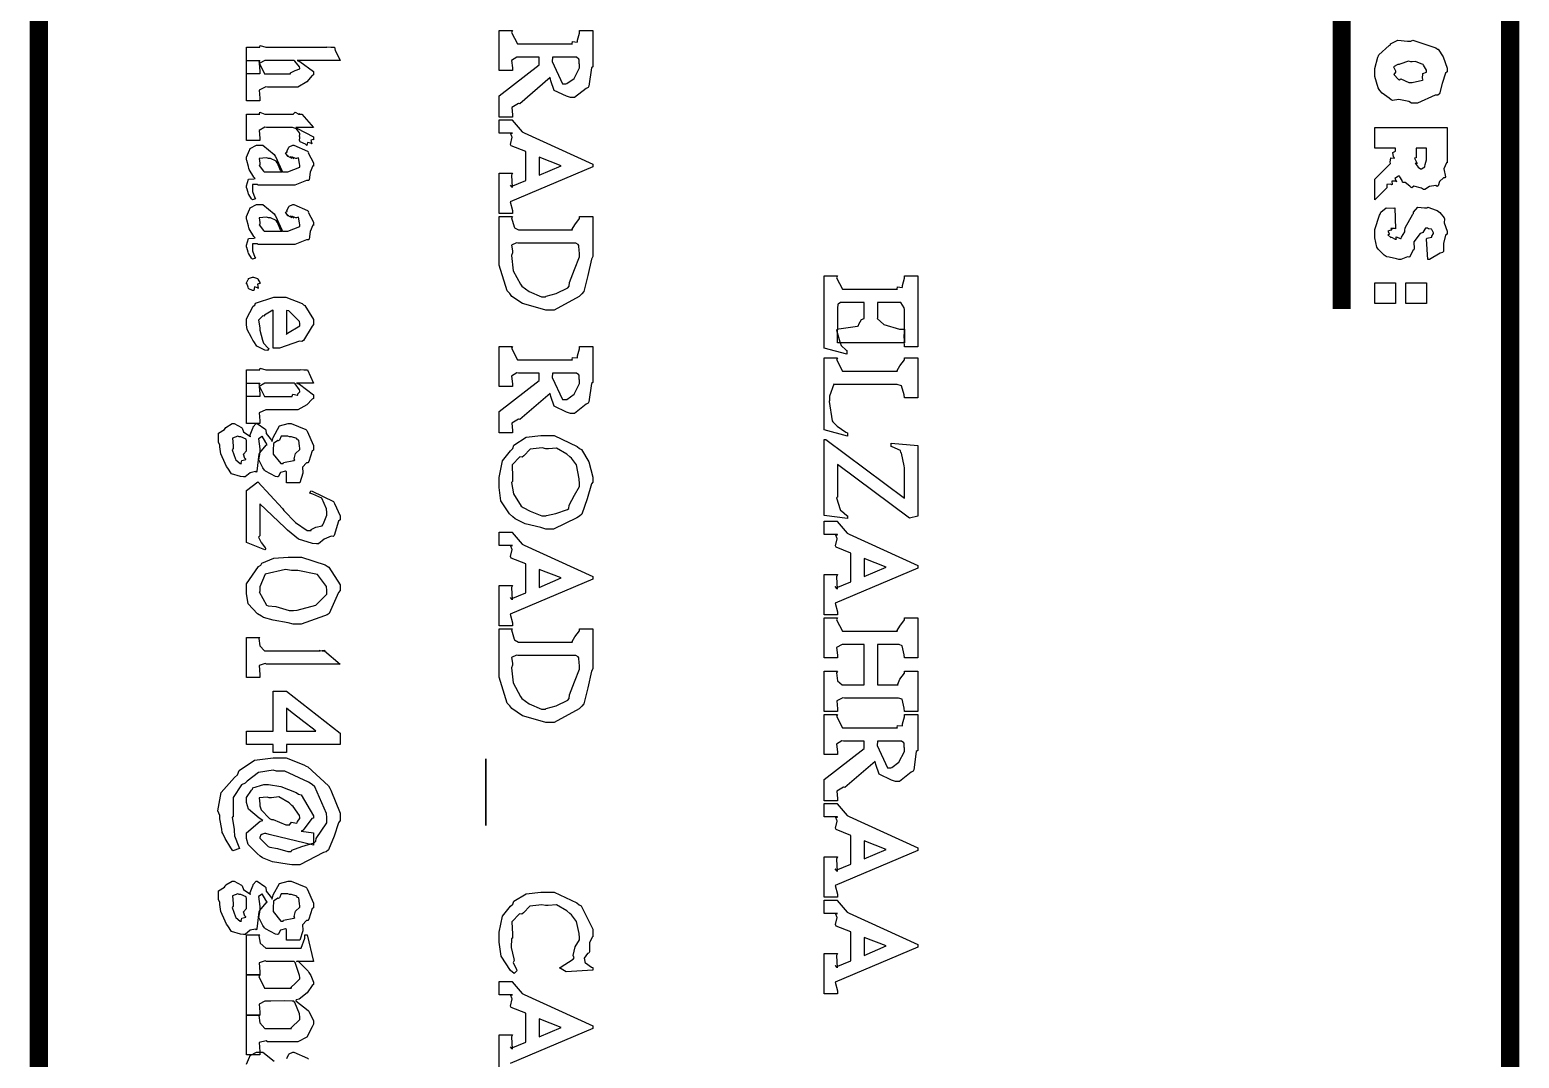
# Model space of a CAD drawing. Extents: x 0 to 11.7, y 0 to 16.5.
# Drawn here: x 1.257 to 2.082, y 1.017 to 1.586 of the extents above; entities that cross this region are included whole.
import ezdxf

# ---------------------------------------------------------------- set-up
doc = ezdxf.new("R2010")
doc.units = 0
doc.layers.get('0').update_dxf_attribs({"linetype": 'CONTINUOUS'})

msp = doc.modelspace()

# ---------------------------------------------------------------- linework, layer by layer
at = {"color": 0, "const_width": 0.01}
for points in [[(1.26166, 0.125), (1.26166, 2.31668)], [(2.07667, 2.31668), (2.07667, 0.125)], [(1.98335, 2.29665), (1.98335, 1.43164)]]:
    msp.add_lwpolyline(points, dxfattribs=at)
at = {"color": 0}
for points in [[(1.51665, 1.53792), (1.51665, 1.54986), (1.53879, 1.567), (1.53879, 1.57113), (1.52729, 1.57113), (1.52642, 1.57118), (1.52354, 1.56944), (1.52403, 1.56521), (1.52403, 1.56375), (1.51665, 1.56375), (1.51665, 1.58589), (1.52403, 1.58589), (1.52349, 1.58485), (1.52686, 1.5785), (1.52794, 1.5785), (1.55724, 1.5785), (1.55712, 1.57861), (1.55735, 1.57981), (1.55994, 1.57958), (1.56006, 1.57981), (1.56011, 1.58063), (1.56114, 1.58458), (1.56114, 1.58589), (1.56853, 1.58589), (1.56853, 1.56592), (1.56771, 1.56526), (1.56635, 1.55518), (1.56592, 1.55442), (1.56478, 1.55382), (1.55832, 1.54878), (1.55615, 1.54878), (1.55387, 1.54953), (1.54719, 1.55274), (1.54519, 1.55806), (1.54486, 1.55985), (1.52815, 1.54531), (1.52729, 1.54557), (1.52365, 1.54335), (1.52403, 1.53928), (1.52403, 1.53792), (1.51665, 1.53792)], [(1.37668, 1.54704), (1.37668, 1.56939), (1.38406, 1.56939), (1.38352, 1.56836), (1.38672, 1.56201), (1.38775, 1.56201), (1.40099, 1.56201), (1.40099, 1.5625), (1.4036, 1.56386), (1.40619, 1.56478), (1.40619, 1.56506), (1.40608, 1.56586), (1.40349, 1.56907), (1.40294, 1.56939), (1.38775, 1.56939), (1.38677, 1.56944), (1.38363, 1.56771), (1.38406, 1.56347), (1.38406, 1.56201), (1.37668, 1.56201), (1.37668, 1.57676), (1.38406, 1.57676), (1.38401, 1.57688), (1.38422, 1.57775), (1.38737, 1.57676), (1.3884, 1.57676), (1.42117, 1.57676), (1.42122, 1.57693), (1.42333, 1.57676), (1.42399, 1.57676), (1.42399, 1.57676), (1.42443, 1.57676), (1.42443, 1.57676), (1.42551, 1.57676), (1.42551, 1.57676), (1.42583, 1.57482), (1.42822, 1.57026), (1.42854, 1.56939), (1.40468, 1.56939), (1.40619, 1.56885), (1.41379, 1.56326), (1.41379, 1.56136), (1.41303, 1.56099), (1.4101, 1.55746), (1.40522, 1.55464), (1.4036, 1.55464), (1.3884, 1.55464), (1.38732, 1.55474), (1.38368, 1.553), (1.38406, 1.54856), (1.38406, 1.54704), (1.37668, 1.54704)], [(2.02165, 1.58014), (2.02274, 1.58063), (2.03554, 1.57633), (2.0364, 1.57557), (2.03674, 1.57568), (2.03961, 1.57146), (2.04183, 1.56511), (2.04183, 1.56299), (2.04081, 1.56233), (2.03901, 1.55669), (2.03749, 1.55094), (2.03662, 1.55018), (2.03515, 1.55007), (2.02539, 1.54563), (2.02208, 1.54563), (2.02056, 1.54656), (2.01497, 1.54769), (2.01156, 1.54725), (2.01079, 1.54758), (2.0096, 1.54856), (2.00581, 1.55132), (2.00444, 1.55274), (2.00407, 1.55322), (2.00347, 1.55425), (2.00168, 1.56049), (2.00168, 1.56256), (2.00168, 1.56489), (2.00331, 1.57129), (2.00364, 1.57189), (2.00385, 1.57254), (2.0096, 1.57758), (2.01036, 1.57796), (2.01042, 1.57867), (2.01438, 1.58063), (2.01986, 1.58014), (2.02165, 1.58014)], [(1.55354, 1.55637), (1.5541, 1.55653), (1.55811, 1.55935), (1.56114, 1.56526), (1.56114, 1.56722), (1.56099, 1.56776), (1.56099, 1.56956), (1.56093, 1.56961), (1.56071, 1.5701), (1.55957, 1.57113), (1.55919, 1.57113), (1.54617, 1.57113), (1.54606, 1.56874), (1.55171, 1.55637), (1.55354, 1.55637)], [(2.02165, 1.56863), (2.0204, 1.5689), (2.01546, 1.56739), (2.01514, 1.56711), (2.01443, 1.56722), (2.01199, 1.56592), (2.01318, 1.56358), (2.01318, 1.56278), (2.01307, 1.56282), (2.01226, 1.56164), (2.01481, 1.55892), (2.01514, 1.55865), (2.01514, 1.55865), (2.01617, 1.55919), (2.02061, 1.55712), (2.02208, 1.55712), (2.02229, 1.55724), (2.02806, 1.55843), (2.02838, 1.55865), (2.02806, 1.55935), (2.02826, 1.56218), (2.03033, 1.56282), (2.03033, 1.56299), (2.03028, 1.56407), (2.02869, 1.56685), (2.02838, 1.56711), (2.02735, 1.5676), (2.02414, 1.56885), (2.02229, 1.56863), (2.02165, 1.56863)], [(1.4101, 1.52235), (1.40935, 1.523), (1.40647, 1.52436), (1.40619, 1.52468), (1.40619, 1.52474), (1.40614, 1.52528), (1.40619, 1.52653), (1.40619, 1.52692), (1.40614, 1.52735), (1.40619, 1.52832), (1.40619, 1.52865), (1.40608, 1.52924), (1.40494, 1.53082), (1.40468, 1.53103), (1.4044, 1.53147), (1.40218, 1.53233), (1.40142, 1.53233), (1.38775, 1.53233), (1.38677, 1.53239), (1.38363, 1.53065), (1.38406, 1.52642), (1.38406, 1.52496), (1.37668, 1.52496), (1.37668, 1.53971), (1.38406, 1.53971), (1.38395, 1.53988), (1.38406, 1.54069), (1.38683, 1.53971), (1.38775, 1.53971), (1.40272, 1.53971), (1.40272, 1.53976), (1.40369, 1.54069), (1.4056, 1.53971), (1.40619, 1.53971), (1.40619, 1.53976), (1.40571, 1.53971), (1.40554, 1.53971), (1.40728, 1.53971), (1.41379, 1.53233), (1.40403, 1.53233), (1.40457, 1.53185), (1.41379, 1.52701), (1.41379, 1.52539), (1.41357, 1.52556), (1.41238, 1.52522), (1.41292, 1.52339), (1.41271, 1.52322), (1.41233, 1.52354), (1.41049, 1.52388), (1.41021, 1.52235), (1.4101, 1.52235)], [(1.51665, 1.4846), (1.51665, 1.50694), (1.52403, 1.50694), (1.52344, 1.50575), (1.52382, 1.49892), (1.52382, 1.49892), (1.5236, 1.49929), (1.52285, 1.50032), (1.52339, 1.49957), (1.52339, 1.49957), (1.53142, 1.50282), (1.53142, 1.51888), (1.52339, 1.52214), (1.52289, 1.52289), (1.52382, 1.52681), (1.52382, 1.52692), (1.5236, 1.52729), (1.52311, 1.52869), (1.52403, 1.52903), (1.52403, 1.52908), (1.51665, 1.52908), (1.51665, 1.53646), (1.52403, 1.53646), (1.52393, 1.53635), (1.52946, 1.52983), (1.53054, 1.52929), (1.56853, 1.51193), (1.56853, 1.51042), (1.52274, 1.4911), (1.52274, 1.4911), (1.52403, 1.48622), (1.52403, 1.4846), (1.51665, 1.4846)], [(2.00168, 1.53233), (2.04183, 1.53233), (2.04183, 1.51258), (2.04144, 1.51264), (2.03999, 1.50928), (2.04075, 1.50483), (2.04053, 1.50435), (2.03982, 1.50435), (2.03754, 1.50239), (2.03674, 1.49989), (2.03618, 1.49957), (2.03543, 1.50006), (2.03196, 1.49963), (2.02946, 1.49783), (2.0286, 1.49783), (2.02746, 1.49854), (2.02333, 1.49968), (2.02214, 1.49886), (2.02186, 1.49892), (2.02115, 1.49972), (2.0185, 1.50168), (2.01731, 1.50179), (2.01708, 1.50196), (2.01682, 1.50282), (2.01546, 1.50489), (2.01535, 1.50521), (2.01476, 1.50526), (2.01281, 1.50401), (2.01378, 1.50233), (2.01361, 1.50217), (2.01313, 1.50244), (2.01118, 1.50244), (2.01129, 1.5006), (2.01101, 1.50043), (2.01053, 1.50076), (2.00831, 1.5006), (2.0084, 1.49881), (2.00819, 1.49869), (2.00168, 1.49219), (2.00168, 1.50369), (2.01036, 1.51237), (2.01014, 1.51307), (2.01058, 1.51551), (2.01247, 1.51525), (2.01253, 1.5154), (2.0121, 1.516), (2.01167, 1.51839), (2.01318, 1.5191), (2.01318, 1.51932), (2.01318, 1.52083), (2.00168, 1.52083), (2.00168, 1.53233)], [(1.37994, 1.49224), (1.37956, 1.49274), (1.37798, 1.49507), (1.37777, 1.49528), (1.3776, 1.49615), (1.37684, 1.49869), (1.37668, 1.49875), (1.37668, 1.49875), (1.37668, 1.5), (1.37788, 1.50358), (1.3807, 1.50385), (1.38146, 1.50396), (1.38075, 1.50478), (1.37826, 1.50906), (1.37798, 1.5096), (1.37777, 1.51069), (1.37684, 1.51394), (1.37668, 1.51426), (1.37668, 1.51438), (1.37668, 1.51579), (1.37831, 1.51964), (1.37863, 1.52001), (1.3788, 1.52061), (1.38227, 1.5224), (1.38341, 1.5224), (1.38569, 1.5224), (1.39199, 1.51736), (1.39253, 1.51633), (1.39274, 1.51622), (1.39632, 1.50846), (1.39665, 1.50765), (1.39903, 1.50765), (1.39953, 1.50776), (1.40619, 1.51031), (1.40619, 1.51113), (1.40614, 1.51226), (1.40543, 1.51551), (1.4044, 1.51503), (1.40403, 1.51503), (1.40354, 1.51531), (1.40186, 1.516), (1.40294, 1.51503), (1.40294, 1.51503), (1.4025, 1.51531), (1.40093, 1.516), (1.40186, 1.51503), (1.40186, 1.51503), (1.40126, 1.51535), (1.39942, 1.51628), (1.3999, 1.51611), (1.3999, 1.51611), (1.39942, 1.5165), (1.39828, 1.51813), (1.39925, 1.51861), (1.39925, 1.51872), (1.39908, 1.51888), (1.40018, 1.52138), (1.40033, 1.52154), (1.40033, 1.52154), (1.40229, 1.5224), (1.40294, 1.5224), (1.40294, 1.5224), (1.41049, 1.51915), (1.41097, 1.5185), (1.41092, 1.51828), (1.41379, 1.51275), (1.41379, 1.5109), (1.41336, 1.51096), (1.41189, 1.50754), (1.41146, 1.50331), (1.41097, 1.50288), (1.41, 1.50293), (1.40343, 1.50028), (1.40121, 1.50028), (1.38319, 1.50028), (1.3826, 1.50071), (1.37994, 1.50071), (1.37994, 1.49843), (1.37994, 1.49767), (1.37994, 1.49767), (1.37999, 1.49685), (1.3814, 1.49322), (1.38167, 1.49268), (1.37994, 1.49224)], [(2.02468, 1.52083), (2.02468, 1.5154), (2.02458, 1.51551), (2.0236, 1.51531), (2.0249, 1.51258), (2.0249, 1.51215), (2.02479, 1.51232), (2.02408, 1.51253), (2.02567, 1.51031), (2.02576, 1.51019), (2.02576, 1.51019), (2.02707, 1.50933), (2.0275, 1.50933), (2.0275, 1.50933), (2.02935, 1.51042), (2.02946, 1.51064), (2.02957, 1.51178), (2.03033, 1.51438), (2.03033, 1.51519), (2.03033, 1.52083), (2.02468, 1.52083)], [(1.38645, 1.50765), (1.39621, 1.50765), (1.39551, 1.50836), (1.39382, 1.51243), (1.39361, 1.51264), (1.39318, 1.51361), (1.38992, 1.51503), (1.38883, 1.51503), (1.3877, 1.51546), (1.38373, 1.51514), (1.38406, 1.51247), (1.38406, 1.51156), (1.38406, 1.51156), (1.38373, 1.51113), (1.38607, 1.50803), (1.38645, 1.50765)], [(1.53879, 1.50586), (1.55094, 1.51107), (1.53879, 1.51585), (1.53879, 1.50586)], [(1.37994, 1.45936), (1.37956, 1.45985), (1.37798, 1.46218), (1.37777, 1.4624), (1.3776, 1.46326), (1.37684, 1.46582), (1.37668, 1.46588), (1.37668, 1.46588), (1.37668, 1.46713), (1.37788, 1.47071), (1.3807, 1.47097), (1.38146, 1.47108), (1.38075, 1.4719), (1.37826, 1.47618), (1.37798, 1.47672), (1.37777, 1.47781), (1.37684, 1.48107), (1.37668, 1.48139), (1.37668, 1.4815), (1.37668, 1.48292), (1.37831, 1.48676), (1.37863, 1.48714), (1.3788, 1.48774), (1.38227, 1.48953), (1.38341, 1.48953), (1.38569, 1.48953), (1.39199, 1.48449), (1.39253, 1.48346), (1.39274, 1.48335), (1.39632, 1.47558), (1.39665, 1.47478), (1.39903, 1.47478), (1.39953, 1.47488), (1.40619, 1.47743), (1.40619, 1.47825), (1.40614, 1.47939), (1.40543, 1.48264), (1.4044, 1.48215), (1.40403, 1.48215), (1.40354, 1.48242), (1.40186, 1.48313), (1.40294, 1.48215), (1.40294, 1.48215), (1.4025, 1.48242), (1.40093, 1.48313), (1.40186, 1.48215), (1.40186, 1.48215), (1.40126, 1.48247), (1.39942, 1.4834), (1.3999, 1.48324), (1.3999, 1.48324), (1.39942, 1.48361), (1.39828, 1.48525), (1.39925, 1.48574), (1.39925, 1.48583), (1.39908, 1.486), (1.40018, 1.4885), (1.40033, 1.48867), (1.40033, 1.48867), (1.40229, 1.48953), (1.40294, 1.48953), (1.40294, 1.48953), (1.41049, 1.48628), (1.41097, 1.48562), (1.41092, 1.4854), (1.41379, 1.47988), (1.41379, 1.47803), (1.41336, 1.47808), (1.41189, 1.47467), (1.41146, 1.47043), (1.41097, 1.47), (1.41, 1.47006), (1.40343, 1.46739), (1.40121, 1.46739), (1.38319, 1.46739), (1.3826, 1.46783), (1.37994, 1.46783), (1.37994, 1.46556), (1.37994, 1.46479), (1.37994, 1.46479), (1.37999, 1.46397), (1.3814, 1.46035), (1.38167, 1.45979), (1.37994, 1.45936)], [(2.01275, 1.48768), (2.01318, 1.47618), (2.01253, 1.47635), (2.01047, 1.47629), (2.01107, 1.47537), (2.01101, 1.47532), (2.01058, 1.47542), (2.0089, 1.47483), (2.00971, 1.47342), (2.00971, 1.47293), (2.0096, 1.47304), (2.00896, 1.47282), (2.01064, 1.47131), (2.01079, 1.47119), (2.01079, 1.47125), (2.01101, 1.47157), (2.01297, 1.47032), (2.01361, 1.47032), (2.01346, 1.47054), (2.01346, 1.47163), (2.016, 1.47071), (2.01622, 1.47076), (2.01639, 1.47157), (2.01824, 1.47444), (2.01839, 1.4751), (2.01844, 1.47661), (2.02268, 1.48421), (2.02317, 1.48465), (2.02311, 1.4854), (2.0255, 1.48807), (2.02929, 1.48768), (2.03054, 1.48768), (2.03097, 1.48817), (2.03575, 1.48643), (2.03618, 1.48617), (2.03618, 1.48617), (2.03771, 1.48519), (2.0401, 1.48215), (2.04031, 1.48161), (2.04031, 1.48161), (2.0401, 1.47933), (2.04183, 1.47472), (2.04183, 1.47314), (2.0409, 1.4726), (2.03965, 1.46804), (2.03965, 1.46354), (2.03922, 1.46294), (2.03797, 1.46262), (2.03196, 1.45915), (2.03097, 1.45904), (2.03033, 1.47032), (2.03054, 1.47086), (2.03326, 1.47151), (2.03336, 1.47163), (2.03326, 1.47211), (2.03424, 1.47342), (2.03424, 1.47379), (2.03401, 1.47424), (2.03353, 1.47542), (2.03336, 1.47553), (2.03304, 1.47592), (2.03168, 1.47618), (2.03119, 1.47618), (2.03097, 1.4764), (2.02979, 1.4764), (2.02968, 1.4764), (2.02968, 1.4764), (2.02849, 1.4745), (2.02838, 1.47401), (2.02686, 1.47347), (2.02328, 1.46897), (2.02349, 1.46496), (2.02339, 1.46446), (2.02274, 1.46408), (2.021, 1.46056), (2.02056, 1.46035), (2.01975, 1.46056), (2.01617, 1.45904), (2.01492, 1.45904), (2.01367, 1.45947), (2.00971, 1.46035), (2.00836, 1.46061), (2.00797, 1.46078), (2.00694, 1.46143), (2.00353, 1.46485), (2.00319, 1.46533), (2.00282, 1.46588), (2.00168, 1.47119), (2.00168, 1.47293), (2.00168, 1.47575), (2.00424, 1.48367), (2.00472, 1.48421), (2.00493, 1.48525), (2.00797, 1.48779), (2.01199, 1.48763), (2.01275, 1.48768)], [(1.38645, 1.47478), (1.39621, 1.47478), (1.39551, 1.47547), (1.39382, 1.47954), (1.39361, 1.47976), (1.39318, 1.48074), (1.38992, 1.48215), (1.38883, 1.48215), (1.3877, 1.48258), (1.38373, 1.48226), (1.38406, 1.4796), (1.38406, 1.47868), (1.38406, 1.47868), (1.38373, 1.47825), (1.38607, 1.47515), (1.38645, 1.47478)], [(1.54249, 1.4311), (1.53933, 1.43197), (1.52951, 1.43468), (1.52371, 1.43869), (1.52251, 1.44021), (1.52106, 1.44168), (1.51665, 1.45606), (1.51665, 1.46083), (1.51665, 1.48296), (1.52403, 1.48296), (1.52344, 1.48226), (1.52496, 1.47721), (1.52512, 1.47689), (1.52512, 1.47689), (1.52522, 1.47672), (1.52729, 1.47558), (1.52794, 1.47558), (1.55724, 1.47558), (1.55701, 1.47592), (1.5586, 1.4784), (1.56114, 1.48182), (1.56114, 1.48296), (1.56853, 1.48296), (1.56853, 1.46083), (1.56771, 1.45936), (1.56575, 1.45019), (1.56347, 1.44129), (1.56244, 1.44), (1.56099, 1.43864), (1.54715, 1.4311), (1.54249, 1.4311)], [(1.54226, 1.43847), (1.54269, 1.43875), (1.54824, 1.44032), (1.55469, 1.44336), (1.5555, 1.44433), (1.55556, 1.44635), (1.55838, 1.45361), (1.56114, 1.4605), (1.56114, 1.46278), (1.56093, 1.46382), (1.56082, 1.46679), (1.56071, 1.4669), (1.56044, 1.46733), (1.55903, 1.46821), (1.55854, 1.46821), (1.52707, 1.46821), (1.52621, 1.46826), (1.52349, 1.46701), (1.52403, 1.46386), (1.52403, 1.46278), (1.52344, 1.46132), (1.52442, 1.4529), (1.52838, 1.44542), (1.52924, 1.44433), (1.52924, 1.44433), (1.53331, 1.44135), (1.54004, 1.43847), (1.54226, 1.43847)], [(1.38059, 1.44189), (1.37999, 1.442), (1.37798, 1.44282), (1.37777, 1.44299), (1.37766, 1.44374), (1.37684, 1.44581), (1.37668, 1.44558), (1.37668, 1.44558), (1.37668, 1.44624), (1.3776, 1.44803), (1.37777, 1.44819), (1.37782, 1.44857), (1.37994, 1.44928), (1.38059, 1.44928), (1.38059, 1.44928), (1.38287, 1.44857), (1.38298, 1.4484), (1.38298, 1.4484), (1.38303, 1.44824), (1.38406, 1.44629), (1.38406, 1.44558), (1.38395, 1.44575), (1.38287, 1.44547), (1.38319, 1.44314), (1.38298, 1.44299), (1.38276, 1.44336), (1.38113, 1.4439), (1.38075, 1.44189), (1.38059, 1.44189)], [(1.70925, 1.40657), (1.69667, 1.41004), (1.69667, 1.44997), (1.70404, 1.44997), (1.7035, 1.44894), (1.70687, 1.4426), (1.70796, 1.4426), (1.73725, 1.4426), (1.73714, 1.44271), (1.73736, 1.4439), (1.73996, 1.44368), (1.74007, 1.4439), (1.74013, 1.44472), (1.74115, 1.44868), (1.74115, 1.44997), (1.74854, 1.44997), (1.74854, 1.41069), (1.74115, 1.41069), (1.74115, 1.41222), (1.741, 1.41287), (1.74115, 1.4145), (1.74115, 1.41504), (1.74094, 1.41596), (1.74115, 1.41954), (1.74115, 1.42068), (1.74115, 1.43132), (1.74094, 1.4324), (1.73915, 1.43522), (1.73856, 1.43522), (1.72618, 1.43522), (1.72618, 1.42654), (1.72607, 1.42643), (1.72971, 1.42318), (1.73833, 1.42046), (1.74115, 1.42046), (1.74115, 1.41287), (1.70404, 1.41287), (1.70404, 1.42046), (1.70475, 1.42063), (1.71511, 1.4221), (1.71576, 1.42242), (1.71582, 1.42333), (1.71739, 1.42594), (1.71881, 1.42643), (1.71881, 1.42654), (1.71881, 1.43522), (1.70622, 1.43522), (1.70578, 1.43528), (1.70437, 1.43435), (1.70426, 1.43414), (1.70426, 1.43414), (1.70404, 1.43218), (1.70404, 1.43153), (1.70404, 1.42046), (1.70344, 1.41992), (1.70535, 1.41342), (1.70557, 1.41287), (1.70557, 1.41287), (1.70606, 1.41151), (1.70888, 1.40896), (1.70925, 1.40875), (1.70925, 1.40657)], [(2.01318, 1.44624), (2.01318, 1.43474), (2.00168, 1.43474), (2.00168, 1.44624), (2.01318, 1.44624)], [(2.03033, 1.44624), (2.03033, 1.43474), (2.01882, 1.43474), (2.01882, 1.44624), (2.03033, 1.44624)], [(1.3884, 1.40864), (1.38688, 1.40896), (1.38249, 1.41103), (1.38075, 1.41374), (1.38015, 1.4145), (1.37939, 1.4159), (1.37712, 1.42025), (1.37668, 1.42296), (1.37668, 1.42383), (1.37668, 1.42632), (1.38048, 1.43317), (1.38124, 1.43381), (1.38173, 1.4349), (1.39182, 1.43815), (1.39512, 1.43815), (1.39844, 1.43815), (1.4075, 1.43474), (1.40836, 1.43403), (1.40896, 1.43365), (1.41379, 1.42583), (1.41379, 1.42318), (1.41303, 1.42225), (1.40836, 1.41422), (1.40728, 1.41362), (1.40597, 1.4139), (1.39507, 1.40994), (1.39144, 1.40994), (1.39144, 1.43078), (1.39122, 1.43104), (1.38661, 1.42828), (1.38623, 1.42774), (1.38574, 1.4279), (1.38341, 1.42546), (1.38406, 1.42133), (1.38406, 1.41992), (1.38406, 1.41992), (1.38552, 1.41433), (1.3858, 1.41385), (1.3858, 1.41385), (1.38612, 1.41276), (1.38873, 1.40994), (1.38906, 1.40972), (1.3884, 1.40864)], [(1.39882, 1.41754), (1.39936, 1.41824), (1.40619, 1.42231), (1.40619, 1.42361), (1.40608, 1.42475), (1.40007, 1.43067), (1.39882, 1.43078), (1.39882, 1.41754)], [(1.51665, 1.36301), (1.51665, 1.37495), (1.53879, 1.39208), (1.53879, 1.39621), (1.52729, 1.39621), (1.52642, 1.39626), (1.52354, 1.39453), (1.52403, 1.39031), (1.52403, 1.38883), (1.51665, 1.38883), (1.51665, 1.41097), (1.52403, 1.41097), (1.52349, 1.40994), (1.52686, 1.4036), (1.52794, 1.4036), (1.55724, 1.4036), (1.55712, 1.40369), (1.55735, 1.40489), (1.55994, 1.40468), (1.56006, 1.40489), (1.56011, 1.40571), (1.56114, 1.40967), (1.56114, 1.41097), (1.56853, 1.41097), (1.56853, 1.391), (1.56771, 1.39035), (1.56635, 1.38026), (1.56592, 1.3795), (1.56478, 1.37891), (1.55832, 1.37386), (1.55615, 1.37386), (1.55387, 1.37462), (1.54719, 1.37782), (1.54519, 1.38314), (1.54486, 1.38493), (1.52815, 1.37039), (1.52729, 1.37066), (1.52365, 1.36843), (1.52403, 1.36437), (1.52403, 1.36301), (1.51665, 1.36301)], [(1.70969, 1.36127), (1.69667, 1.36475), (1.69667, 1.40468), (1.70404, 1.40468), (1.7035, 1.40365), (1.70687, 1.39729), (1.70796, 1.39729), (1.73725, 1.39729), (1.73703, 1.39762), (1.73861, 1.40012), (1.74115, 1.40354), (1.74115, 1.40468), (1.74854, 1.40468), (1.74854, 1.38254), (1.74115, 1.38254), (1.741, 1.38422), (1.73958, 1.38917), (1.73719, 1.38992), (1.73639, 1.38992), (1.70253, 1.38992), (1.70204, 1.38997), (1.69971, 1.3833), (1.69971, 1.38102), (1.69949, 1.38043), (1.70117, 1.36968), (1.70144, 1.36909), (1.70144, 1.36909), (1.70389, 1.36686), (1.70865, 1.36344), (1.70969, 1.36301), (1.70969, 1.36127)], [(1.37668, 1.36816), (1.37668, 1.39051), (1.38406, 1.39051), (1.38352, 1.38949), (1.38672, 1.38314), (1.38775, 1.38314), (1.40207, 1.38314), (1.40196, 1.3833), (1.4024, 1.38444), (1.40494, 1.3839), (1.40511, 1.38401), (1.40522, 1.3846), (1.40619, 1.3858), (1.40619, 1.38618), (1.40608, 1.38699), (1.40369, 1.39019), (1.40315, 1.39051), (1.38775, 1.39051), (1.38677, 1.39057), (1.38363, 1.38883), (1.38406, 1.3846), (1.38406, 1.38314), (1.37668, 1.38314), (1.37668, 1.39789), (1.38406, 1.39789), (1.38401, 1.398), (1.38422, 1.39888), (1.38737, 1.39789), (1.3884, 1.39789), (1.40642, 1.39789), (1.40647, 1.39811), (1.40842, 1.39789), (1.40901, 1.39789), (1.40901, 1.39789), (1.40967, 1.39789), (1.40967, 1.39789), (1.41054, 1.39789), (1.41379, 1.39051), (1.40446, 1.39051), (1.40603, 1.38997), (1.41379, 1.38406), (1.41379, 1.38205), (1.41303, 1.38178), (1.4101, 1.37853), (1.40522, 1.37576), (1.4036, 1.37576), (1.3884, 1.37576), (1.38732, 1.37587), (1.38368, 1.37413), (1.38406, 1.36968), (1.38406, 1.36816), (1.37668, 1.36816)], [(1.55354, 1.38146), (1.5541, 1.38162), (1.55811, 1.38444), (1.56114, 1.39035), (1.56114, 1.39231), (1.56099, 1.39285), (1.56099, 1.39464), (1.56093, 1.39469), (1.56071, 1.39518), (1.55957, 1.39621), (1.55919, 1.39621), (1.54617, 1.39621), (1.54606, 1.39382), (1.55171, 1.38146), (1.55354, 1.38146)], [(1.39882, 1.33545), (1.39882, 1.34152), (1.39828, 1.34185), (1.39556, 1.34104), (1.39426, 1.3387), (1.39382, 1.3387), (1.39285, 1.33887), (1.38715, 1.3418), (1.38666, 1.34239), (1.38569, 1.3437), (1.38346, 1.34814), (1.38406, 1.35102), (1.38406, 1.35194), (1.38406, 1.352), (1.38753, 1.35617), (1.38818, 1.3565), (1.38742, 1.35764), (1.38536, 1.36127), (1.38558, 1.36084), (1.38558, 1.36084), (1.38531, 1.361), (1.38336, 1.3597), (1.38406, 1.35422), (1.38406, 1.35238), (1.38346, 1.35124), (1.38243, 1.34185), (1.38211, 1.34131), (1.38167, 1.34169), (1.37869, 1.34098), (1.37592, 1.3387), (1.37495, 1.3387), (1.37332, 1.33887), (1.36843, 1.34039), (1.36627, 1.34343), (1.36561, 1.34435), (1.3648, 1.34614), (1.36252, 1.35151), (1.36193, 1.35525), (1.36193, 1.3565), (1.36122, 1.3578), (1.36111, 1.36296), (1.36448, 1.36485), (1.36496, 1.3654), (1.36518, 1.3661), (1.36876, 1.36822), (1.36995, 1.36822), (1.36995, 1.36822), (1.37397, 1.36605), (1.37429, 1.36561), (1.37429, 1.36561), (1.37511, 1.36361), (1.37847, 1.36127), (1.37885, 1.36084), (1.37874, 1.36193), (1.38021, 1.36567), (1.38037, 1.36605), (1.38032, 1.36643), (1.382, 1.36822), (1.38254, 1.36822), (1.38254, 1.36822), (1.38694, 1.36534), (1.38732, 1.36475), (1.38732, 1.36475), (1.38753, 1.36274), (1.39063, 1.35905), (1.391, 1.35824), (1.39144, 1.36057), (1.39507, 1.36697), (1.39985, 1.36822), (1.40142, 1.36822), (1.40142, 1.36822), (1.40956, 1.36496), (1.4101, 1.36431), (1.41026, 1.36399), (1.41379, 1.35612), (1.41379, 1.35346), (1.41303, 1.35308), (1.41129, 1.34722), (1.41075, 1.34652), (1.41, 1.34652), (1.40776, 1.34402), (1.40793, 1.34098), (1.40793, 1.34066), (1.40619, 1.33545), (1.39882, 1.33545)], [(1.39708, 1.34608), (1.39714, 1.34663), (1.40294, 1.34771), (1.40338, 1.34804), (1.40306, 1.34863), (1.40392, 1.35167), (1.40619, 1.35384), (1.40619, 1.35455), (1.40614, 1.35569), (1.4056, 1.359), (1.40483, 1.35921), (1.40468, 1.35932), (1.40451, 1.35997), (1.40158, 1.36084), (1.40056, 1.36084), (1.39958, 1.36127), (1.39594, 1.36117), (1.39492, 1.359), (1.39447, 1.35867), (1.3941, 1.35889), (1.39171, 1.35721), (1.39144, 1.35346), (1.39144, 1.35216), (1.39139, 1.35135), (1.39567, 1.34608), (1.39708, 1.34608)], [(1.54249, 1.30968), (1.53971, 1.31055), (1.53103, 1.31272), (1.5255, 1.31548), (1.52425, 1.31662), (1.52235, 1.31814), (1.51764, 1.32541), (1.51665, 1.33284), (1.51665, 1.33529), (1.51665, 1.33838), (1.51856, 1.34749), (1.523, 1.35319), (1.52425, 1.35438), (1.52485, 1.35617), (1.53157, 1.36068), (1.53976, 1.36155), (1.54249, 1.36155), (1.54715, 1.36155), (1.55994, 1.35558), (1.56114, 1.35438), (1.56218, 1.35379), (1.56635, 1.34706), (1.56853, 1.3386), (1.56853, 1.33572), (1.56771, 1.33474), (1.56543, 1.32655), (1.56239, 1.31803), (1.56114, 1.31684), (1.55974, 1.31592), (1.54682, 1.30968), (1.54249, 1.30968)], [(1.37386, 1.34608), (1.3737, 1.3463), (1.37408, 1.34777), (1.37625, 1.34825), (1.37625, 1.34847), (1.37571, 1.34885), (1.37495, 1.35129), (1.37668, 1.35308), (1.37668, 1.35368), (1.37668, 1.35493), (1.37668, 1.35775), (1.37668, 1.35867), (1.37647, 1.35948), (1.37353, 1.36084), (1.37256, 1.36084), (1.37191, 1.36117), (1.36892, 1.36019), (1.3693, 1.35579), (1.3693, 1.35433), (1.36876, 1.35368), (1.37061, 1.34847), (1.37082, 1.34804), (1.37082, 1.34804), (1.3731, 1.34608), (1.37386, 1.34608)], [(1.54249, 1.31706), (1.54281, 1.31733), (1.54807, 1.31847), (1.55447, 1.32053), (1.55528, 1.32118), (1.55539, 1.32302), (1.55832, 1.32861), (1.56114, 1.33333), (1.56114, 1.33485), (1.56093, 1.33751), (1.5594, 1.34532), (1.55664, 1.34907), (1.55572, 1.34983), (1.55419, 1.35129), (1.5485, 1.3546), (1.544, 1.35417), (1.54249, 1.35417), (1.54047, 1.35471), (1.53375, 1.354), (1.53033, 1.35037), (1.52946, 1.34961), (1.52815, 1.34972), (1.52382, 1.34527), (1.52403, 1.33843), (1.52403, 1.33615), (1.52344, 1.33556), (1.52458, 1.32932), (1.52892, 1.32248), (1.52989, 1.32162), (1.52989, 1.32162), (1.5339, 1.31977), (1.54036, 1.31706), (1.54249, 1.31706)], [(1.70969, 1.31554), (1.69667, 1.31728), (1.69667, 1.35938), (1.69754, 1.35938), (1.74115, 1.32682), (1.74115, 1.34375), (1.74094, 1.34483), (1.73953, 1.35178), (1.73921, 1.35221), (1.73887, 1.3533), (1.73443, 1.35541), (1.73378, 1.35547), (1.73378, 1.35742), (1.74854, 1.35612), (1.74854, 1.31684), (1.74397, 1.31576), (1.70404, 1.34549), (1.70404, 1.32747), (1.70344, 1.32699), (1.70551, 1.32053), (1.70578, 1.3201), (1.70578, 1.3201), (1.70628, 1.31982), (1.70925, 1.31728), (1.70969, 1.31706), (1.70969, 1.31554)], [(1.38688, 1.29818), (1.37668, 1.3023), (1.37668, 1.33116), (1.38298, 1.33594), (1.39665, 1.32118), (1.39746, 1.31999), (1.40375, 1.31331), (1.41032, 1.30903), (1.41249, 1.30903), (1.41249, 1.30946), (1.4151, 1.31087), (1.41857, 1.31158), (1.419, 1.31207), (1.41932, 1.31293), (1.42117, 1.31749), (1.42117, 1.31901), (1.42096, 1.32102), (1.41846, 1.32682), (1.41342, 1.3291), (1.41183, 1.32964), (1.41228, 1.33095), (1.41314, 1.33078), (1.42486, 1.32498), (1.42551, 1.324), (1.42546, 1.32395), (1.42854, 1.31717), (1.42854, 1.31489), (1.42774, 1.31418), (1.42529, 1.30621), (1.42464, 1.30556), (1.42361, 1.30588), (1.41976, 1.30409), (1.41661, 1.30165), (1.41553, 1.30165), (1.41319, 1.30181), (1.40554, 1.30414), (1.39947, 1.30908), (1.39794, 1.31055), (1.38406, 1.32378), (1.38406, 1.30599), (1.38406, 1.30599), (1.38336, 1.30528), (1.38482, 1.30235), (1.38493, 1.30208), (1.38493, 1.30208), (1.38704, 1.29937), (1.38732, 1.29905), (1.38688, 1.29818)], [(1.69667, 1.26221), (1.69667, 1.28456), (1.70404, 1.28456), (1.70344, 1.28337), (1.70383, 1.27653), (1.70383, 1.27653), (1.70361, 1.27691), (1.70285, 1.27794), (1.7034, 1.27718), (1.7034, 1.27718), (1.71143, 1.28044), (1.71143, 1.2965), (1.7034, 1.29975), (1.7029, 1.30051), (1.70383, 1.30442), (1.70383, 1.30452), (1.70361, 1.3049), (1.70313, 1.30632), (1.70404, 1.30664), (1.70404, 1.30669), (1.69667, 1.30669), (1.69667, 1.31407), (1.70404, 1.31407), (1.70394, 1.31397), (1.70947, 1.30745), (1.71056, 1.30691), (1.74854, 1.28955), (1.74854, 1.28803), (1.70275, 1.26872), (1.70275, 1.26872), (1.70404, 1.26383), (1.70404, 1.26221), (1.69667, 1.26221)], [(1.51665, 1.25618), (1.51665, 1.27854), (1.52403, 1.27854), (1.52344, 1.27734), (1.52382, 1.27051), (1.52382, 1.27051), (1.5236, 1.27089), (1.52285, 1.27192), (1.52339, 1.27116), (1.52339, 1.27116), (1.53142, 1.27441), (1.53142, 1.29047), (1.52339, 1.29373), (1.52289, 1.29449), (1.52382, 1.29839), (1.52382, 1.2985), (1.5236, 1.29888), (1.52311, 1.30029), (1.52403, 1.30062), (1.52403, 1.30067), (1.51665, 1.30067), (1.51665, 1.30805), (1.52403, 1.30805), (1.52393, 1.30794), (1.52946, 1.30143), (1.53054, 1.30089), (1.56853, 1.28353), (1.56853, 1.28201), (1.52274, 1.2627), (1.52274, 1.2627), (1.52403, 1.25781), (1.52403, 1.25618), (1.51665, 1.25618)], [(1.4025, 1.257), (1.39985, 1.25781), (1.39144, 1.25933), (1.38612, 1.2608), (1.38493, 1.26156), (1.38287, 1.2628), (1.37771, 1.26828), (1.37668, 1.27398), (1.37668, 1.27588), (1.37668, 1.27935), (1.38341, 1.28895), (1.38471, 1.28977), (1.38525, 1.29085), (1.39176, 1.29357), (1.39985, 1.29411), (1.4025, 1.29411), (1.40722, 1.29411), (1.42019, 1.28998), (1.42139, 1.28912), (1.42236, 1.28868), (1.42854, 1.27892), (1.42854, 1.27566), (1.42774, 1.27463), (1.42258, 1.26307), (1.42139, 1.26221), (1.41997, 1.26172), (1.4069, 1.257), (1.4025, 1.257)], [(1.40272, 1.26459), (1.40479, 1.26476), (1.41504, 1.26763), (1.42117, 1.27365), (1.42117, 1.27566), (1.42096, 1.27789), (1.41596, 1.28456), (1.40522, 1.28673), (1.40164, 1.28673), (1.39822, 1.28733), (1.3871, 1.28483), (1.38406, 1.27767), (1.38406, 1.27523), (1.38379, 1.27501), (1.38786, 1.26763), (1.38862, 1.2672), (1.38862, 1.2672), (1.3929, 1.26687), (1.40028, 1.26459), (1.40272, 1.26459)], [(1.53879, 1.27745), (1.55094, 1.28266), (1.53879, 1.28743), (1.53879, 1.27745)], [(1.71881, 1.28348), (1.73096, 1.28868), (1.71881, 1.29346), (1.71881, 1.28348)], [(1.54249, 1.20269), (1.53933, 1.20356), (1.52951, 1.20627), (1.52371, 1.21029), (1.52251, 1.21181), (1.52106, 1.21327), (1.51665, 1.22765), (1.51665, 1.23242), (1.51665, 1.25456), (1.52403, 1.25456), (1.52344, 1.25385), (1.52496, 1.24881), (1.52512, 1.24848), (1.52512, 1.24848), (1.52522, 1.24832), (1.52729, 1.24718), (1.52794, 1.24718), (1.55724, 1.24718), (1.55701, 1.2475), (1.5586, 1.25), (1.56114, 1.25342), (1.56114, 1.25456), (1.56853, 1.25456), (1.56853, 1.23242), (1.56771, 1.23096), (1.56575, 1.22179), (1.56347, 1.21289), (1.56244, 1.21159), (1.56099, 1.21023), (1.54715, 1.20269), (1.54249, 1.20269)], [(1.69667, 1.20871), (1.69667, 1.23107), (1.70404, 1.23107), (1.7035, 1.23003), (1.704, 1.22564), (1.70665, 1.22347), (1.70751, 1.22347), (1.71881, 1.22347), (1.71881, 1.24582), (1.70751, 1.24582), (1.7066, 1.24588), (1.70356, 1.24414), (1.70404, 1.23991), (1.70404, 1.23844), (1.69667, 1.23844), (1.69667, 1.26058), (1.70404, 1.26058), (1.7035, 1.25955), (1.70687, 1.2532), (1.70796, 1.2532), (1.73725, 1.2532), (1.73703, 1.25353), (1.73861, 1.25602), (1.74115, 1.25944), (1.74115, 1.26058), (1.74854, 1.26058), (1.74854, 1.23844), (1.74115, 1.23844), (1.741, 1.24013), (1.7399, 1.24506), (1.73828, 1.24582), (1.73768, 1.24582), (1.72618, 1.24582), (1.72618, 1.22347), (1.73768, 1.22347), (1.73742, 1.2239), (1.73867, 1.22656), (1.74115, 1.22998), (1.74115, 1.23107), (1.74854, 1.23107), (1.74854, 1.20871), (1.74115, 1.20871), (1.741, 1.21045), (1.73986, 1.21555), (1.7379, 1.21609), (1.73725, 1.21609), (1.70796, 1.21609), (1.70697, 1.21625), (1.70361, 1.21463), (1.70404, 1.21023), (1.70404, 1.20871), (1.69667, 1.20871)], [(1.37668, 1.22754), (1.37668, 1.24968), (1.38406, 1.24968), (1.38352, 1.24913), (1.38401, 1.24512), (1.38666, 1.2423), (1.38753, 1.2423), (1.41749, 1.2423), (1.41738, 1.24235), (1.41689, 1.24246), (1.41943, 1.2423), (1.41943, 1.2423), (1.41949, 1.2424), (1.42031, 1.2423), (1.42031, 1.2423), (1.42014, 1.2424), (1.419, 1.2423), (1.41857, 1.2423), (1.41986, 1.2423), (1.42854, 1.23492), (1.38775, 1.23492), (1.38699, 1.2353), (1.38363, 1.23416), (1.38406, 1.22922), (1.38406, 1.22754), (1.37668, 1.22754)], [(1.54226, 1.21007), (1.54269, 1.21034), (1.54824, 1.21191), (1.55469, 1.21495), (1.5555, 1.21593), (1.55556, 1.21794), (1.55838, 1.22521), (1.56114, 1.2321), (1.56114, 1.23438), (1.56093, 1.23541), (1.56082, 1.23839), (1.56071, 1.2385), (1.56044, 1.23893), (1.55903, 1.2398), (1.55854, 1.2398), (1.52707, 1.2398), (1.52621, 1.23985), (1.52349, 1.23861), (1.52403, 1.23546), (1.52403, 1.23438), (1.52344, 1.23291), (1.52442, 1.2245), (1.52838, 1.21701), (1.52924, 1.21593), (1.52924, 1.21593), (1.53331, 1.21294), (1.54004, 1.21007), (1.54226, 1.21007)], [(1.39144, 1.18593), (1.39144, 1.19048), (1.37668, 1.19048), (1.37668, 1.19786), (1.39144, 1.19786), (1.39144, 1.22), (1.39882, 1.22), (1.42854, 1.19678), (1.42854, 1.19048), (1.39882, 1.19048), (1.39882, 1.18593), (1.39144, 1.18593)], [(1.39882, 1.19786), (1.4151, 1.19786), (1.41385, 1.19884), (1.40853, 1.20296), (1.40115, 1.20866), (1.39882, 1.21045), (1.39882, 1.19786)], [(1.69667, 1.15913), (1.69667, 1.17106), (1.71881, 1.18821), (1.71881, 1.19233), (1.70731, 1.19233), (1.70643, 1.19238), (1.70356, 1.19065), (1.70404, 1.18642), (1.70404, 1.18495), (1.69667, 1.18495), (1.69667, 1.20709), (1.70404, 1.20709), (1.7035, 1.20605), (1.70687, 1.19971), (1.70796, 1.19971), (1.73725, 1.19971), (1.73714, 1.19982), (1.73736, 1.20101), (1.73996, 1.20079), (1.74007, 1.20101), (1.74013, 1.20182), (1.74115, 1.20578), (1.74115, 1.20709), (1.74854, 1.20709), (1.74854, 1.18712), (1.74772, 1.18647), (1.74636, 1.17638), (1.74593, 1.17562), (1.74479, 1.17502), (1.73833, 1.16998), (1.73617, 1.16998), (1.73389, 1.17074), (1.72721, 1.17394), (1.72521, 1.17925), (1.72488, 1.18104), (1.70817, 1.1665), (1.70731, 1.16677), (1.70367, 1.16455), (1.70404, 1.16048), (1.70404, 1.15913), (1.69667, 1.15913)], [(1.73356, 1.17757), (1.7341, 1.17773), (1.73812, 1.18056), (1.74115, 1.18647), (1.74115, 1.18842), (1.741, 1.18897), (1.741, 1.19076), (1.74094, 1.19081), (1.74072, 1.1913), (1.73958, 1.19233), (1.73921, 1.19233), (1.72618, 1.19233), (1.72607, 1.18994), (1.73172, 1.17757), (1.73356, 1.17757)], [(1.40186, 1.1237), (1.39925, 1.12402), (1.39106, 1.12538), (1.38558, 1.12771), (1.38428, 1.12847), (1.3826, 1.1301), (1.37766, 1.13509), (1.37668, 1.13829), (1.37668, 1.13932), (1.37668, 1.14155), (1.38428, 1.148), (1.3858, 1.14822), (1.38368, 1.14958), (1.37782, 1.15457), (1.37668, 1.15831), (1.37668, 1.15951), (1.37668, 1.16103), (1.37939, 1.16515), (1.37994, 1.16558), (1.38026, 1.16634), (1.38639, 1.16819), (1.3884, 1.16819), (1.38894, 1.16829), (1.39578, 1.16705), (1.40424, 1.16385), (1.40554, 1.16298), (1.4069, 1.16254), (1.41385, 1.15082), (1.41379, 1.14952), (1.41297, 1.14936), (1.40815, 1.1429), (1.40707, 1.14236), (1.41379, 1.14149), (1.41379, 1.13455), (1.38992, 1.14041), (1.38921, 1.14052), (1.38742, 1.14106), (1.3871, 1.14106), (1.38661, 1.14106), (1.38509, 1.14052), (1.38493, 1.14041), (1.38471, 1.14041), (1.38406, 1.13894), (1.38406, 1.13846), (1.38406, 1.13846), (1.38878, 1.1339), (1.38971, 1.13346), (1.38971, 1.13346), (1.39382, 1.1327), (1.39953, 1.13108), (1.40142, 1.13108), (1.40186, 1.13194), (1.40739, 1.13384), (1.41411, 1.13596), (1.4151, 1.13694), (1.41525, 1.13824), (1.42117, 1.14703), (1.42117, 1.14996), (1.42096, 1.15223), (1.4145, 1.16699), (1.41314, 1.16819), (1.41108, 1.16949), (1.39785, 1.17556), (1.39339, 1.17556), (1.39139, 1.17622), (1.3833, 1.17491), (1.37712, 1.17014), (1.37603, 1.16905), (1.37392, 1.16802), (1.36936, 1.16108), (1.3693, 1.1531), (1.3693, 1.15039), (1.36876, 1.15007), (1.36985, 1.14334), (1.36995, 1.1428), (1.36995, 1.1428), (1.37012, 1.13981), (1.37245, 1.13379), (1.37277, 1.13281), (1.36909, 1.13151), (1.368, 1.13319), (1.3648, 1.13835), (1.36355, 1.14106), (1.36323, 1.14171), (1.36301, 1.1435), (1.36193, 1.1492), (1.36193, 1.15104), (1.36084, 1.15359), (1.36274, 1.16385), (1.37006, 1.17209), (1.37169, 1.17361), (1.37256, 1.17594), (1.38118, 1.1818), (1.3915, 1.18294), (1.39492, 1.18294), (1.3986, 1.18294), (1.40842, 1.17914), (1.40967, 1.17839), (1.41064, 1.17801), (1.4221, 1.16748), (1.4229, 1.16623), (1.4235, 1.16509), (1.42854, 1.15245), (1.42854, 1.14822), (1.42774, 1.14708), (1.42535, 1.13959), (1.42204, 1.13205), (1.42074, 1.13086), (1.41928, 1.13053), (1.40625, 1.1237), (1.40186, 1.1237)], [(1.50928, 1.14545), (1.50928, 1.18256), (1.50928, 1.14545)], [(1.40076, 1.14583), (1.40072, 1.146), (1.40169, 1.1473), (1.40446, 1.14676), (1.40468, 1.14692), (1.40489, 1.14773), (1.40619, 1.14941), (1.40619, 1.14996), (1.40608, 1.15099), (1.40261, 1.15614), (1.40186, 1.15668), (1.40033, 1.15815), (1.39458, 1.16135), (1.39063, 1.16081), (1.38926, 1.16081), (1.38807, 1.16124), (1.38379, 1.16081), (1.38406, 1.15755), (1.38406, 1.15647), (1.38406, 1.15647), (1.38477, 1.15413), (1.38949, 1.14947), (1.39057, 1.14887), (1.39154, 1.14893), (1.39849, 1.14583), (1.40076, 1.14583)], [(1.69667, 1.10579), (1.69667, 1.12815), (1.70404, 1.12815), (1.70344, 1.12695), (1.70383, 1.12012), (1.70383, 1.12012), (1.70361, 1.1205), (1.70285, 1.12153), (1.7034, 1.12077), (1.7034, 1.12077), (1.71143, 1.12402), (1.71143, 1.14008), (1.7034, 1.14334), (1.7029, 1.1441), (1.70383, 1.148), (1.70383, 1.14811), (1.70361, 1.14849), (1.70313, 1.1499), (1.70404, 1.15023), (1.70404, 1.15028), (1.69667, 1.15028), (1.69667, 1.15766), (1.70404, 1.15766), (1.70394, 1.15755), (1.70947, 1.15104), (1.71056, 1.1505), (1.74854, 1.13314), (1.74854, 1.13162), (1.70275, 1.1123), (1.70275, 1.1123), (1.70404, 1.10742), (1.70404, 1.10579), (1.69667, 1.10579)], [(1.71881, 1.12706), (1.73096, 1.13227), (1.71881, 1.13704), (1.71881, 1.12706)], [(1.39882, 1.08192), (1.39882, 1.088), (1.39828, 1.08832), (1.39556, 1.08751), (1.39426, 1.08518), (1.39382, 1.08518), (1.39285, 1.08534), (1.38715, 1.08827), (1.38666, 1.08887), (1.38569, 1.09017), (1.38346, 1.09462), (1.38406, 1.09749), (1.38406, 1.09842), (1.38406, 1.09847), (1.38753, 1.10265), (1.38818, 1.10297), (1.38742, 1.10411), (1.38536, 1.10775), (1.38558, 1.10731), (1.38558, 1.10731), (1.38531, 1.10748), (1.38336, 1.10617), (1.38406, 1.10069), (1.38406, 1.09885), (1.38346, 1.09771), (1.38243, 1.08832), (1.38211, 1.08778), (1.38167, 1.08816), (1.37869, 1.08746), (1.37592, 1.08518), (1.37495, 1.08518), (1.37332, 1.08534), (1.36843, 1.08686), (1.36627, 1.0899), (1.36561, 1.09082), (1.3648, 1.09261), (1.36252, 1.09798), (1.36193, 1.10173), (1.36193, 1.10297), (1.36122, 1.10427), (1.36111, 1.10943), (1.36448, 1.11133), (1.36496, 1.11187), (1.36518, 1.11258), (1.36876, 1.11469), (1.36995, 1.11469), (1.36995, 1.11469), (1.37397, 1.11252), (1.37429, 1.11209), (1.37429, 1.11209), (1.37511, 1.11008), (1.37847, 1.10775), (1.37885, 1.10731), (1.37874, 1.1084), (1.38021, 1.11214), (1.38037, 1.11252), (1.38032, 1.1129), (1.382, 1.11469), (1.38254, 1.11469), (1.38254, 1.11469), (1.38694, 1.11182), (1.38732, 1.11122), (1.38732, 1.11122), (1.38753, 1.10921), (1.39063, 1.10552), (1.391, 1.10471), (1.39144, 1.10704), (1.39507, 1.11344), (1.39985, 1.11469), (1.40142, 1.11469), (1.40142, 1.11469), (1.40956, 1.11144), (1.4101, 1.11079), (1.41026, 1.11046), (1.41379, 1.10259), (1.41379, 1.09993), (1.41303, 1.09956), (1.41129, 1.0937), (1.41075, 1.09299), (1.41, 1.09299), (1.40776, 1.09049), (1.40793, 1.08746), (1.40793, 1.08713), (1.40619, 1.08192), (1.39882, 1.08192)], [(1.37386, 1.09256), (1.3737, 1.09277), (1.37408, 1.09424), (1.37625, 1.09473), (1.37625, 1.09494), (1.37571, 1.09532), (1.37495, 1.09777), (1.37668, 1.09956), (1.37668, 1.10015), (1.37668, 1.1014), (1.37668, 1.10422), (1.37668, 1.10514), (1.37647, 1.10596), (1.37353, 1.10731), (1.37256, 1.10731), (1.37191, 1.10764), (1.36892, 1.10666), (1.3693, 1.10227), (1.3693, 1.1008), (1.36876, 1.10015), (1.37061, 1.09494), (1.37082, 1.09451), (1.37082, 1.09451), (1.3731, 1.09256), (1.37386, 1.09256)], [(1.39708, 1.09256), (1.39714, 1.0931), (1.40294, 1.09418), (1.40338, 1.09451), (1.40306, 1.09511), (1.40392, 1.09814), (1.40619, 1.10032), (1.40619, 1.10102), (1.40614, 1.10216), (1.4056, 1.10547), (1.40483, 1.10569), (1.40468, 1.10579), (1.40451, 1.10645), (1.40158, 1.10731), (1.40056, 1.10731), (1.39958, 1.10775), (1.39594, 1.10764), (1.39492, 1.10547), (1.39447, 1.10514), (1.3941, 1.10536), (1.39171, 1.10368), (1.39144, 1.09993), (1.39144, 1.09863), (1.39139, 1.09782), (1.39567, 1.09256), (1.39708, 1.09256)], [(1.5249, 1.06358), (1.52285, 1.06527), (1.51768, 1.07313), (1.51665, 1.08095), (1.51665, 1.08355), (1.51665, 1.08653), (1.51856, 1.09532), (1.523, 1.10086), (1.52425, 1.102), (1.52485, 1.10362), (1.53157, 1.10769), (1.53976, 1.10851), (1.54249, 1.10851), (1.5471, 1.10851), (1.55968, 1.10276), (1.56093, 1.10156), (1.56201, 1.10097), (1.56853, 1.08811), (1.56853, 1.08377), (1.56831, 1.08382), (1.56674, 1.08078), (1.56674, 1.07563), (1.56635, 1.07487), (1.5656, 1.07471), (1.56375, 1.07205), (1.56418, 1.07026), (1.56418, 1.06966), (1.56418, 1.06966), (1.56446, 1.06939), (1.56776, 1.067), (1.56853, 1.06684), (1.56853, 1.06532), (1.55376, 1.06445), (1.55007, 1.06662), (1.55046, 1.06684), (1.55761, 1.07151), (1.55811, 1.07227), (1.55761, 1.07351), (1.55871, 1.0784), (1.56114, 1.08214), (1.56114, 1.08333), (1.56093, 1.08561), (1.5594, 1.09239), (1.55664, 1.09598), (1.55572, 1.09679), (1.55414, 1.09831), (1.54833, 1.10156), (1.54378, 1.10113), (1.54226, 1.10113), (1.54031, 1.10167), (1.53364, 1.10091), (1.53011, 1.09717), (1.52924, 1.09635), (1.528, 1.09652), (1.52376, 1.09212), (1.52403, 1.08539), (1.52403, 1.08312), (1.52354, 1.08301), (1.52333, 1.07802), (1.52479, 1.07167), (1.5249, 1.07075), (1.5249, 1.07075), (1.52447, 1.06955), (1.52626, 1.0657), (1.52642, 1.0651), (1.5249, 1.06358)], [(1.69667, 1.0523), (1.69667, 1.07465), (1.70404, 1.07465), (1.70344, 1.07346), (1.70383, 1.06662), (1.70383, 1.06662), (1.70361, 1.067), (1.70285, 1.06803), (1.7034, 1.06728), (1.7034, 1.06728), (1.71143, 1.07053), (1.71143, 1.08659), (1.7034, 1.08984), (1.7029, 1.0906), (1.70383, 1.09451), (1.70383, 1.09462), (1.70361, 1.095), (1.70313, 1.09641), (1.70404, 1.09673), (1.70404, 1.09679), (1.69667, 1.09679), (1.69667, 1.10417), (1.70404, 1.10417), (1.70394, 1.10406), (1.70947, 1.09755), (1.71056, 1.09701), (1.74854, 1.07964), (1.74854, 1.07813), (1.70275, 1.05881), (1.70275, 1.05881), (1.70404, 1.05393), (1.70404, 1.0523), (1.69667, 1.0523)], [(1.37668, 1.01839), (1.37668, 1.04053), (1.38406, 1.04053), (1.38357, 1.0402), (1.38406, 1.03619), (1.38683, 1.03315), (1.38775, 1.03315), (1.40164, 1.03315), (1.40147, 1.03342), (1.40619, 1.03798), (1.40619, 1.03944), (1.40608, 1.04112), (1.40349, 1.04747), (1.40294, 1.04812), (1.40192, 1.04829), (1.39762, 1.04839), (1.39025, 1.04812), (1.38775, 1.04812), (1.38677, 1.04823), (1.38363, 1.0465), (1.38406, 1.04205), (1.38406, 1.04053), (1.37668, 1.04053), (1.37668, 1.06288), (1.38406, 1.06288), (1.38352, 1.06185), (1.38672, 1.0555), (1.38775, 1.0555), (1.40164, 1.0555), (1.40153, 1.05599), (1.40369, 1.05805), (1.40619, 1.06055), (1.40619, 1.06136), (1.40608, 1.06239), (1.40369, 1.06961), (1.40315, 1.07026), (1.38775, 1.07026), (1.38699, 1.07058), (1.38363, 1.06939), (1.38406, 1.06451), (1.38406, 1.06288), (1.37668, 1.06288), (1.37668, 1.08502), (1.38406, 1.08502), (1.38352, 1.08442), (1.38422, 1.0803), (1.38737, 1.07764), (1.3884, 1.07764), (1.40619, 1.07764), (1.4069, 1.07764), (1.40901, 1.08317), (1.40901, 1.08502), (1.41032, 1.08502), (1.41379, 1.07026), (1.40446, 1.07026), (1.40522, 1.07048), (1.41081, 1.06478), (1.41118, 1.06418), (1.41118, 1.06418), (1.41233, 1.06245), (1.41379, 1.0587), (1.41379, 1.05745), (1.41303, 1.05686), (1.41026, 1.05279), (1.40588, 1.04932), (1.40424, 1.04899), (1.40397, 1.04845), (1.41092, 1.04313), (1.41118, 1.0427), (1.41118, 1.0427), (1.41379, 1.03733), (1.41379, 1.03554), (1.41303, 1.03396), (1.4101, 1.02832), (1.40522, 1.02577), (1.4036, 1.02577), (1.3884, 1.02577), (1.38753, 1.0262), (1.38368, 1.02523), (1.38406, 1.02013), (1.38406, 1.01839), (1.37668, 1.01839)], [(1.71881, 1.07357), (1.73096, 1.07878), (1.71881, 1.08355), (1.71881, 1.07357)], [(1.53879, 1.02848), (1.55094, 1.03369), (1.53879, 1.03847), (1.53879, 1.02848)]]:
    msp.add_lwpolyline(points, close=True, dxfattribs=at)
for points in [[(1.51665, 1.00722), (1.51665, 1.02957), (1.52403, 1.02957), (1.52344, 1.02837), (1.52382, 1.02154), (1.52382, 1.02154), (1.5236, 1.02192), (1.52285, 1.02295), (1.52339, 1.02219), (1.52339, 1.02219), (1.53142, 1.02544), (1.53142, 1.0415), (1.52339, 1.04476), (1.52289, 1.04552), (1.52382, 1.04943), (1.52382, 1.04953), (1.5236, 1.04991), (1.52311, 1.05132), (1.52403, 1.05165), (1.52403, 1.0517), (1.51665, 1.0517), (1.51665, 1.05908), (1.52403, 1.05908), (1.52393, 1.05897), (1.52946, 1.05246), (1.53054, 1.05192), (1.56853, 1.03456), (1.56853, 1.03304), (1.52274, 1.01373)], [(1.37668, 1.01335), (1.37831, 1.0172), (1.37863, 1.01758), (1.3788, 1.01818), (1.38227, 1.01997), (1.38341, 1.01997), (1.38569, 1.01997), (1.39199, 1.01492)], [(1.39908, 1.01644), (1.40018, 1.01893), (1.40033, 1.0191), (1.40033, 1.0191), (1.40229, 1.01997), (1.40294, 1.01997), (1.40294, 1.01997), (1.41049, 1.01671), (1.41097, 1.01606)]]:
    msp.add_lwpolyline(points, dxfattribs=at)

doc.saveas('drawing.dxf')
